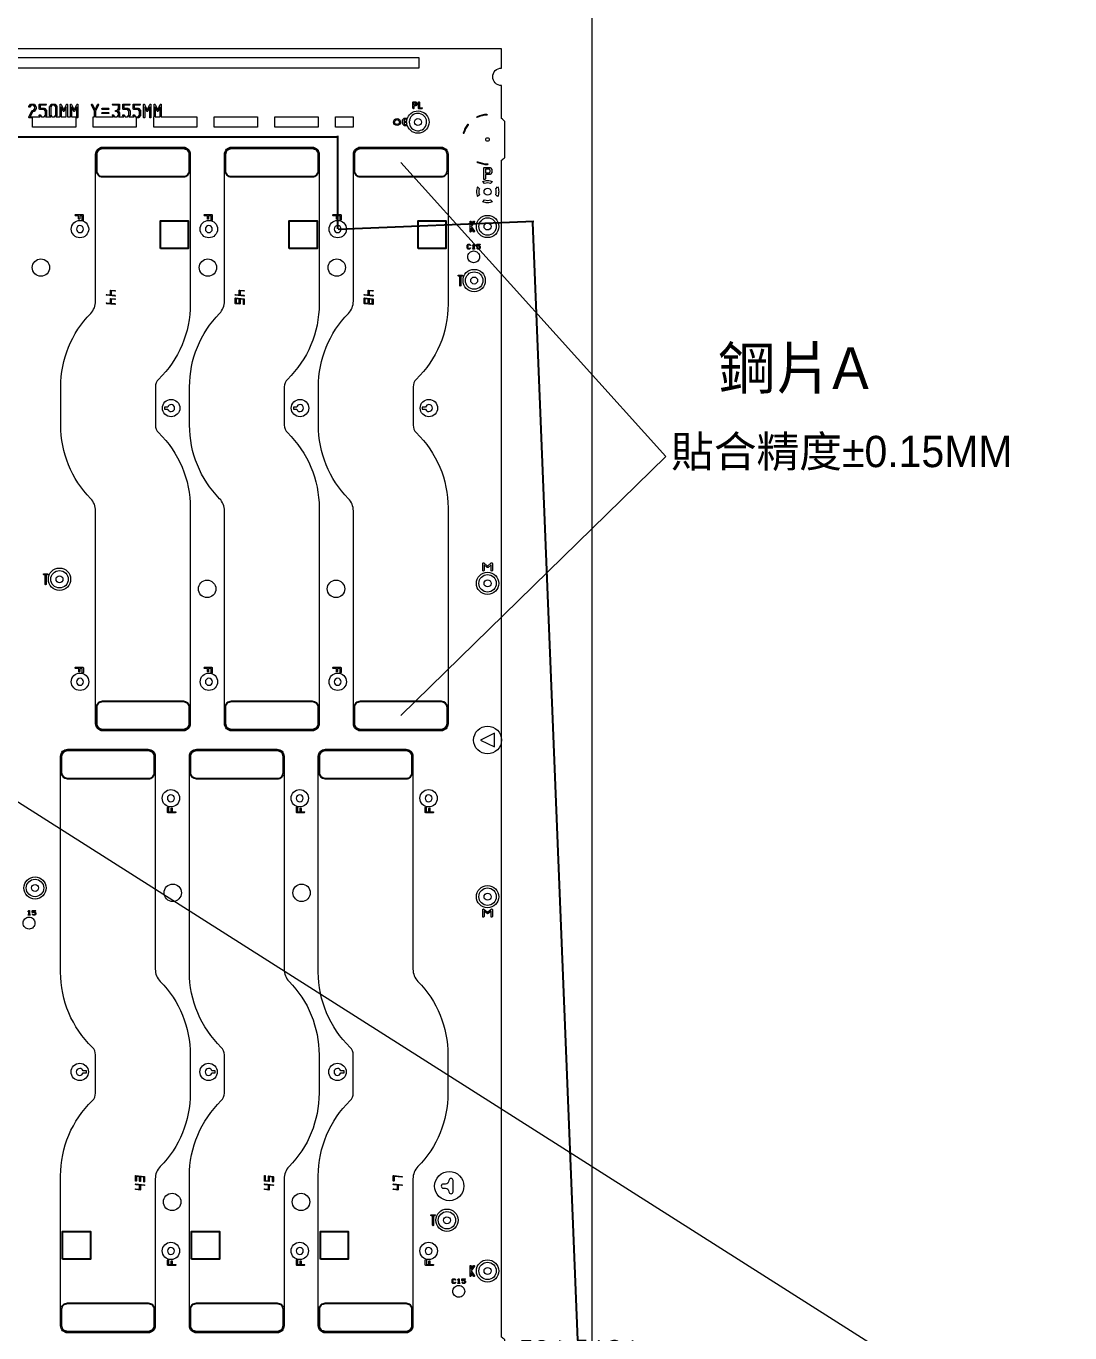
# Model space of a CAD drawing. Extents: x 2864 to 3941, y 2420 to 3182.
# Drawn here: x 3204.2 to 3354.1, y 2854.1 to 3041.8 of the extents above; entities that cross this region are included whole.
import ezdxf

# ---------------------------------------------------------------- set-up
doc = ezdxf.new("R2010")
doc.units = 0
doc.layers.get('0').update_dxf_attribs({"lineweight": 0})
doc.layers.get('Defpoints').update_dxf_attribs({"lineweight": 0})
for name, color, linetype in [('barcodea-t_layer0', 1, 'Continuous'), ('susa-t', 2, 'Continuous'), ('susa-t_layer1', 2, 'Continuous')]:
    doc.layers.add(name, color=color, linetype=linetype)
for name, color, linetype, lineweight in [('K', 1, 'Continuous', 0), ('備註', 1, 'Continuous', 0), ('尺寸線', 3, 'Continuous', 0)]:
    doc.layers.add(name, color=color, linetype=linetype, lineweight=lineweight)
doc.styles.get("Standard").update_dxf_attribs({"font": 'SIMPLEX.SHX', "height": 2.7})
doc.dimstyles.get("Standard").update_dxf_attribs({"dimtxt": 6, "dimasz": 0.18, "dimexe": 0.18, "dimexo": 0.0625, "dimgap": 0.09, "dimtad": 0, "dimtih": 1, "dimtoh": 1, "dimdec": 4, "dimzin": 0, "dimdsep": 46, "dimtxsty": 'Standard', "dimcen": 0.09, "dimadec": 0, "dimazin": 0, "dimtfac": 1, "dimtdec": 4, "dimtofl": 0, "dimtmove": 0, "dimatfit": 3, "dimfxl": 0, "dimtolj": 1, "dimtzin": 0, "dimarcsym": 0})

# ---------------------------------------------------------------- blocks, each defined once
blk = doc.blocks.new('*D21')
at = {"layer": 'Defpoints', "color": 0, "linetype": 'Continuous'}
for p in [(3248.92, 3025.86), (3028.9, 3012.66), (3248.92, 3012.66)]:
    blk.add_point(p, dxfattribs=at)
at = {"layer": '尺寸線', "color": 0, "linetype": 'Continuous', "lineweight": -2}
for p, q in [((3028.9, 3012.72), (3028.9, 3026.04)), ((3029.08, 3025.86), (3129.56, 3025.86)), ((3248.74, 3025.86), (3148.26, 3025.86)), ((3248.92, 3012.72), (3248.92, 3026.04))]:
    blk.add_line(p, q, dxfattribs=at)
at = {"layer": '尺寸線', "color": 0, "linetype": 'Continuous'}
for points in [[(3029.08, 3025.89), (3029.08, 3025.83), (3028.9, 3025.86)], [(3248.74, 3025.83), (3248.74, 3025.89), (3248.92, 3025.86)]]:
    blk.add_solid(points, dxfattribs=at)
at = {"layer": '尺寸線', "color": 0, "linetype": 'Continuous', "insert": (3138.91, 3025.86), "char_height": 2.7, "attachment_point": 5}
blk.add_mtext('\\A1;220.0200', dxfattribs=at)
blk = doc.blocks.new('*D22')
at = {"layer": 'Defpoints', "color": 0, "linetype": 'Continuous'}
for p in [(3248.92, 3012.66), (3289.96, 2689.54), (3261.99, 2688.41)]:
    blk.add_point(p, dxfattribs=at)
at = {"layer": '尺寸線', "color": 0, "linetype": 'Continuous', "lineweight": -2}
for p, q in [((3248.98, 3012.66), (3277.08, 3013.79)), ((3276.9, 3013.61), (3283.37, 2853.1)), ((3289.95, 2689.72), (3283.49, 2850.22)), ((3262.05, 2688.41), (3290.14, 2689.55))]:
    blk.add_line(p, q, dxfattribs=at)
at = {"layer": '尺寸線', "color": 0, "linetype": 'Continuous'}
for points in [[(3276.93, 3013.61), (3276.87, 3013.6), (3276.9, 3013.79)], [(3289.92, 2689.72), (3289.98, 2689.72), (3289.96, 2689.54)]]:
    blk.add_solid(points, dxfattribs=at)
at = {"layer": '尺寸線', "color": 0, "linetype": 'Continuous', "insert": (3283.43, 2851.66), "char_height": 2.7, "attachment_point": 5}
blk.add_mtext('\\A1;324.5104', dxfattribs=at)

msp = doc.modelspace()

# ---------------------------------------------------------------- linework, layer by layer
for p, q in [((3209.19637, 3030.21526), (3209.19637, 3028.78466)), ((3222.69637, 3030.21526), (3222.69637, 3028.78466)), ((3206.93766, 3028.78466), (3207.69514, 3028.78466)), ((3217.43765, 3028.78466), (3218.19514, 3028.78466)), ((3218.93766, 3028.78466), (3219.69514, 3028.78466)), ((3271.88394, 3017.33716), (3271.61735, 3017.60374)), ((3271.44397, 2940.28466), (3269.44397, 2939.28466)), ((3269.44397, 2939.28466), (3271.44397, 2938.28466)), ((3271.44397, 2938.28466), (3271.44397, 2940.28466))]:
    msp.add_line(p, q)
at = {"linetype": 'Continuous'}
for points in [[(3004.44397, 2630.33466, -1), (3004.44397, 2630.73466), (3005.44397, 2630.73466), (3005.44397, 2662.53466), (3005.44397, 2850.33466), (3004.44397, 2850.33466, -1), (3004.44397, 2850.73466), (3005.44397, 2850.73466), (3005.44397, 3038.53466), (3005.44397, 3070.33466), (3004.44397, 3070.33466, -1), (3004.44397, 3070.73466), (3005.44397, 3070.73466), (3005.44397, 3092.03466), (3018.44397, 3092.03466), (3272.44397, 3092.03466), (3285.44397, 3092.03466), (3285.44397, 3070.73466), (3286.44397, 3070.73466, -1), (3286.44397, 3070.33466), (3285.44397, 3070.33466), (3285.44397, 3038.53466)], [(3272.44397, 2667.78466), (3272.44397, 2699.54133, 0.044688), (3272.94397, 2699.94429), (3272.94397, 2705.12502, 0.044688), (3272.44397, 2705.52798), (3272.44397, 2761.78466), (3272.44397, 2847.54133, 0.044688), (3272.94397, 2847.94429), (3272.94397, 2853.12502, 0.044688), (3272.44397, 2853.52798), (3272.44397, 2939.28466), (3272.44397, 3022.54133, 0.044688), (3272.94397, 3022.94429), (3272.94397, 3028.12502, 0.044688), (3272.44397, 3028.52798), (3272.44397, 3033.28466, -0.414215), (3271.19397, 3034.53466, -0.414215), (3272.44397, 3035.78466), (3272.44397, 3038.53466), (3018.44397, 3038.53466)], [(3285.44397, 3038.53466), (3285.44397, 2850.73466), (3286.44397, 2850.73466, -1), (3286.44397, 2850.33466), (3285.44397, 2850.33466), (3285.44397, 2662.53466)], [(3204.55173, 3028.74434), (3204.99779, 3029.6617, -0.287753), (3205.0664, 3029.70474), (3205.25077, 3029.70474), (3205.43642, 3029.95927), (3205.43642, 3030.21549), (3205.25077, 3030.47002), (3204.88202, 3030.47002), (3204.68174, 3030.19542, -1), (3204.55861, 3030.28523), (3204.78172, 3030.59112, -0.240361), (3204.84349, 3030.62242), (3205.2893, 3030.62242, -0.240361), (3205.35108, 3030.59112), (3205.57419, 3030.28523, -0.159612), (3205.58882, 3030.24012), (3205.58882, 3029.93464, -0.159612), (3205.57419, 3029.88953), (3205.35108, 3029.58364, -0.240361), (3205.2893, 3029.55234), (3205.11407, 3029.55234), (3204.74195, 3028.78706)], [(3210.69637, 3030.21526), (3210.69637, 3028.78466), (3211.29397, 3028.78466), (3211.29397, 3027.28466), (3205.09397, 3027.28466), (3205.09397, 3028.63466), (3204.62017, 3028.63466, -0.554724), (3204.55173, 3028.74434)], [(3206.19514, 3028.78466), (3206.05861, 3028.97185, -1), (3206.18174, 3029.06165), (3206.38202, 3028.78706), (3206.75077, 3028.78706), (3206.93642, 3029.04159), (3206.93642, 3029.6037), (3206.75077, 3029.85823), (3206.12017, 3029.85823, -0.414239), (3206.04397, 3029.93443), (3206.04397, 3030.54622, -0.414239), (3206.12017, 3030.62242), (3207.01262, 3030.62242, -1), (3207.01262, 3030.47002), (3206.19637, 3030.47002), (3206.19637, 3030.01063), (3206.7893, 3030.01063, -0.240361), (3206.85108, 3029.97933), (3207.07419, 3029.67344, -0.159612), (3207.08882, 3029.62833), (3207.08882, 3029.01696, -0.159612), (3207.07419, 3028.97185), (3206.93766, 3028.78466)], [(3207.69514, 3028.78466), (3207.55861, 3028.97185, -0.159612), (3207.54397, 3029.01696), (3207.54397, 3030.24012, -0.159612), (3207.55861, 3030.28523), (3207.78172, 3030.59112, -0.240361), (3207.84349, 3030.62242), (3208.2893, 3030.62242, -0.240361), (3208.35107, 3030.59112), (3208.57419, 3030.28523, -0.159612), (3208.58882, 3030.24012), (3208.58882, 3029.01696, -0.159612), (3208.57419, 3028.97185), (3208.43766, 3028.78466)], [(3208.43766, 3028.78466), (3209.04397, 3028.78466), (3209.04397, 3030.54622, -0.796906), (3209.18878, 3030.57938), (3209.5664, 3029.80279)], [(3209.93642, 3030.21526), (3209.63492, 3029.59522, -0.625713), (3209.49787, 3029.59522), (3209.19637, 3030.21526)], [(3209.5664, 3029.80279), (3209.94401, 3030.57938, -0.796918), (3210.08882, 3030.54622), (3210.08882, 3028.78466), (3210.54397, 3028.78466), (3210.54397, 3030.54622, -0.796906), (3210.68878, 3030.57938), (3211.0664, 3029.80279)], [(3211.43642, 3030.21526), (3211.13492, 3029.59522, -0.625713), (3210.99787, 3029.59522), (3210.69637, 3030.21526)], [(3211.0664, 3029.80279), (3211.44402, 3030.57938, -0.796918), (3211.58882, 3030.54622), (3211.58882, 3028.71086, -1), (3211.43642, 3028.71086), (3211.43642, 3030.21526)], [(3213.55164, 3030.5129, -1), (3213.6887, 3030.57954), (3214.0664, 3029.80279)], [(3219.69514, 3028.78466), (3219.55861, 3028.97185, -1), (3219.68174, 3029.06165), (3219.88202, 3028.78706), (3220.25077, 3028.78706), (3220.43642, 3029.04159), (3220.43642, 3029.6037), (3220.25077, 3029.85823), (3219.62017, 3029.85823, -0.414239), (3219.54397, 3029.93443), (3219.54397, 3030.54622, -0.414239), (3219.62017, 3030.62242), (3220.51262, 3030.62242, -1), (3220.51262, 3030.47002), (3219.69637, 3030.47002), (3219.69637, 3030.01063), (3220.2893, 3030.01063, -0.240361), (3220.35107, 3029.97933), (3220.57419, 3029.67344, -0.159612), (3220.58882, 3029.62833), (3220.58882, 3029.01696, -0.159612), (3220.57419, 3028.97185), (3220.35107, 3028.66595, -0.240361), (3220.2893, 3028.63466), (3219.99397, 3028.63466), (3219.99397, 3027.28466), (3213.79397, 3027.28466), (3213.79397, 3028.78466), (3213.9902, 3028.78466), (3213.9902, 3029.611), (3213.55164, 3030.5129)], [(3214.0664, 3029.80279), (3214.4441, 3030.57954, -1), (3214.58115, 3030.5129), (3214.1426, 3029.611), (3214.1426, 3028.78466), (3216.69514, 3028.78466)], [(3216.69514, 3028.78466), (3216.55861, 3028.97185, -1), (3216.68174, 3029.06165), (3216.88202, 3028.78706), (3217.25077, 3028.78706), (3217.43642, 3029.04159), (3217.43642, 3029.29781), (3217.25077, 3029.55234), (3217.0664, 3029.55234, -1), (3217.0664, 3029.70474), (3217.25077, 3029.70474), (3217.43642, 3029.95927), (3217.43642, 3030.47002), (3216.62017, 3030.47002, -1), (3216.62017, 3030.62242), (3217.51262, 3030.62242, -0.414239), (3217.58882, 3030.54622), (3217.58882, 3029.93464, -0.159612), (3217.57419, 3029.88953), (3217.38383, 3029.62854), (3217.57419, 3029.36755, -0.159612), (3217.58882, 3029.32244), (3217.58882, 3029.01696, -0.159612), (3217.57419, 3028.97185), (3217.43765, 3028.78466)], [(3218.19514, 3028.78466), (3218.05861, 3028.97185, -1), (3218.18174, 3029.06165), (3218.38202, 3028.78706), (3218.75077, 3028.78706), (3218.93642, 3029.04159), (3218.93642, 3029.6037), (3218.75077, 3029.85823), (3218.12017, 3029.85823, -0.414239), (3218.04397, 3029.93443), (3218.04397, 3030.54622, -0.414239), (3218.12017, 3030.62242), (3219.01262, 3030.62242, -1), (3219.01262, 3030.47002), (3218.19637, 3030.47002), (3218.19637, 3030.01063), (3218.7893, 3030.01063, -0.240361), (3218.85108, 3029.97933), (3219.07419, 3029.67344, -0.159612), (3219.08882, 3029.62833), (3219.08882, 3029.01696, -0.159612), (3219.07419, 3028.97185), (3218.93766, 3028.78466)], [(3221.04397, 3028.71086), (3221.04397, 3030.54622, -0.796906), (3221.18878, 3030.57938), (3221.5664, 3029.80279)], [(3221.19637, 3030.21526), (3221.19637, 3028.71086, -1), (3221.04397, 3028.71086)], [(3221.93642, 3030.21526), (3221.63492, 3029.59522, -0.625713), (3221.49787, 3029.59522), (3221.19637, 3030.21526)], [(3221.5664, 3029.80279), (3221.94401, 3030.57938, -0.796918), (3222.08882, 3030.54622), (3222.08882, 3028.71086, -1), (3221.93642, 3028.71086), (3221.93642, 3030.21526)], [(3222.49397, 3027.28466), (3222.49397, 3028.78466), (3222.54397, 3028.78466), (3222.54397, 3030.54622, -0.796906), (3222.68878, 3030.57938), (3223.0664, 3029.80279)], [(3223.0664, 3029.80279), (3223.44401, 3030.57938, -0.796918), (3223.58882, 3030.54622), (3223.58882, 3028.78466), (3228.69397, 3028.78466), (3228.69397, 3027.28466), (3222.49397, 3027.28466)], [(3223.43642, 3030.21526), (3223.13492, 3029.59522, -0.625713), (3222.99787, 3029.59522), (3222.69637, 3030.21526)], [(3270.35697, 3029.1336, -1), (3270.35938, 3029.03363, 0.102495), (3268.97628, 3028.71205, -1), (3268.93435, 3028.80284)], [(3204.74195, 3028.78706), (3205.51262, 3028.78706, -0.063141), (3205.5316, 3028.78466), (3206.19514, 3028.78466)], [(3259.23766, 3028.36224), (3259.24848, 3028.3506, -0.394811), (3259.2481, 3028.22765), (3259.20226, 3028.17833, 0.028825), (3259.19397, 3028.03466)], [(3267.56904, 3027.70139, -1), (3267.6489, 3027.64121, 0.097325), (3267.05961, 3026.4269, -1), (3266.96292, 3026.45239)], [(3268.98775, 3022.24233, -1), (3269.0282, 3022.33378, 0.105049), (3270.45173, 3022.03466, -1), (3270.45196, 3021.93466)], [(3269.00401, 3018.73216), (3269.2706, 3018.46557, 0.088223), (3269.19397, 3018.03466, 0.088221), (3269.2706, 3017.60374), (3269.00401, 3017.33716)], [(3269.74647, 3019.47462, -0.113254), (3270.44397, 3019.63466, -0.113254), (3271.14147, 3019.47462)], [(3271.14147, 3019.47462), (3270.87489, 3019.20803, 0.088223), (3270.44397, 3019.28466, 0.088221), (3270.01306, 3019.20803), (3269.74647, 3019.47462)], [(3271.61735, 3017.60374, 0.088223), (3271.69397, 3018.03466, 0.088221), (3271.61735, 3018.46557), (3271.88394, 3018.73216)], [(3271.88394, 3018.73216, -0.113254), (3272.04397, 3018.03466, -0.113254), (3271.88394, 3017.33716)], [(3269.74647, 3016.5947), (3270.01306, 3016.86128, 0.088223), (3270.44397, 3016.78466, 0.088221), (3270.87489, 3016.86128), (3271.14147, 3016.5947)], [(3271.14147, 3016.5947, -0.113255), (3270.44397, 3016.43466, -0.113253), (3269.74647, 3016.5947)], [(3267.92995, 3012.30918), (3267.92995, 3013.74957, -1), (3268.07995, 3013.74957), (3268.07995, 3013.27023)], [(3268.07995, 3012.78852), (3268.07995, 3012.30918, -1), (3267.92995, 3012.30918)], [(3268.07995, 3013.27023), (3268.4399, 3013.79216, -1), (3268.56338, 3013.707), (3268.09605, 3013.02937), (3268.56338, 3012.35176, -1), (3268.4399, 3012.2666), (3268.07995, 3012.78852)], [(3268.40087, 3010.31659), (3268.38689, 3010.30261, -1), (3268.31618, 3010.37332)], [(3268.45087, 3009.79128), (3268.35154, 3009.79128, -1), (3268.35154, 3009.89128), (3268.40087, 3009.89128), (3268.40087, 3010.31659)], [(3268.31618, 3010.37332), (3268.41536, 3010.4725, -0.669786), (3268.50088, 3010.4373), (3268.50088, 3009.89128), (3268.55021, 3009.89128, -1), (3268.55021, 3009.79128), (3268.45087, 3009.79128)], [(3269.75034, 2963.64728), (3269.75034, 2964.64066, -0.63678), (3269.91455, 2964.71732), (3270.44637, 2964.27414), (3270.97819, 2964.71732, -0.63678), (3271.1424, 2964.64066), (3271.1424, 2963.64728, -1), (3270.9424, 2963.64728), (3270.9424, 2964.42715)], [(3269.95034, 2964.42715), (3269.95034, 2963.64728, -1), (3269.75034, 2963.64728)], [(3270.9424, 2964.42715), (3270.51039, 2964.06715, -0.362064), (3270.38235, 2964.06715), (3269.95034, 2964.42715)], [(3224.481, 2928.91738), (3224.481, 2929.61275, -1), (3224.63099, 2929.61275), (3224.63099, 2928.99238), (3225.00252, 2928.99238), (3225.00252, 2929.43891, -1), (3225.15252, 2929.43891), (3225.15252, 2928.99238), (3225.59904, 2928.99238, -1), (3225.59904, 2928.84238), (3225.07752, 2928.84238)], [(3242.991, 2928.91738), (3242.991, 2929.61275, -1), (3243.14099, 2929.61275), (3243.14099, 2928.99238), (3243.51252, 2928.99238), (3243.51252, 2929.43891, -1), (3243.66252, 2929.43891), (3243.66252, 2928.99238), (3244.10904, 2928.99238, -1), (3244.10904, 2928.84238), (3243.58752, 2928.84238)], [(3261.50099, 2928.91738), (3261.50099, 2929.61275, -1), (3261.65099, 2929.61275), (3261.65099, 2928.99238), (3262.02252, 2928.99238), (3262.02252, 2929.43891, -1), (3262.17252, 2929.43891), (3262.17252, 2928.99238), (3262.61904, 2928.99238, -1), (3262.61904, 2928.84238), (3262.09752, 2928.84238)], [(3225.07752, 2928.84238), (3224.55599, 2928.84238, -0.414241), (3224.481, 2928.91738)], [(3243.58752, 2928.84238), (3243.06599, 2928.84238, -0.414241), (3242.991, 2928.91738)], [(3262.09752, 2928.84238), (3261.576, 2928.84238, -0.414241), (3261.50099, 2928.91738)], [(3204.54677, 2914.63244), (3204.53279, 2914.61846, -1), (3204.46208, 2914.68917)], [(3204.59677, 2914.10713), (3204.49743, 2914.10713, -1), (3204.49743, 2914.20713), (3204.54677, 2914.20713), (3204.54677, 2914.63244)], [(3204.46208, 2914.68917), (3204.56126, 2914.78835, -0.669786), (3204.64677, 2914.75315), (3204.64677, 2914.20713), (3204.69611, 2914.20713, -1), (3204.69611, 2914.10713), (3204.59677, 2914.10713)], [(3269.75034, 2913.92865), (3269.75034, 2914.92203, -0.63678), (3269.91455, 2914.99869), (3270.44637, 2914.55551), (3270.97819, 2914.99869, -0.63678), (3271.1424, 2914.92203), (3271.1424, 2913.92865, -1), (3270.9424, 2913.92865), (3270.9424, 2914.70853)], [(3269.95034, 2914.70853), (3269.95034, 2913.92865, -1), (3269.75034, 2913.92865)], [(3270.9424, 2914.70853), (3270.51039, 2914.34852, -0.362064), (3270.38235, 2914.34852), (3269.95034, 2914.70853)], [(3224.48643, 2863.90394), (3224.48643, 2864.5993, -1), (3224.63643, 2864.5993), (3224.63643, 2863.97894), (3225.00796, 2863.97894), (3225.00796, 2864.42546, -1), (3225.15796, 2864.42546), (3225.15796, 2863.97894), (3225.60448, 2863.97894, -1), (3225.60448, 2863.82894), (3225.08296, 2863.82894)], [(3225.08296, 2863.82894), (3224.56144, 2863.82894, -0.414241), (3224.48643, 2863.90394)], [(3242.99643, 2863.90394), (3242.99643, 2864.5993, -1), (3243.14644, 2864.5993), (3243.14644, 2863.97894), (3243.51796, 2863.97894), (3243.51796, 2864.42546, -1), (3243.66796, 2864.42546), (3243.66796, 2863.97894), (3244.11448, 2863.97894, -1), (3244.11448, 2863.82894), (3243.59296, 2863.82894)], [(3243.59296, 2863.82894), (3243.07144, 2863.82894, -0.414241), (3242.99643, 2863.90394)], [(3261.50643, 2863.90394), (3261.50643, 2864.5993, -1), (3261.65643, 2864.5993), (3261.65643, 2863.97894), (3262.02796, 2863.97894), (3262.02796, 2864.42546, -1), (3262.17796, 2864.42546), (3262.17796, 2863.97894), (3262.62448, 2863.97894, -1), (3262.62448, 2863.82894), (3262.10296, 2863.82894)], [(3262.10296, 2863.82894), (3261.58144, 2863.82894, -0.414241), (3261.50643, 2863.90394)], [(3267.92995, 2862.30918), (3267.92995, 2863.74957, -1), (3268.07995, 2863.74957), (3268.07995, 2863.27023)], [(3268.07995, 2862.78852), (3268.07995, 2862.30918, -1), (3267.92995, 2862.30918)], [(3268.07995, 2863.27023), (3268.4399, 2863.79216, -1), (3268.56338, 2863.707), (3268.09605, 2863.02937), (3268.56338, 2862.35176, -1), (3268.4399, 2862.2666), (3268.07995, 2862.78852)], [(3266.31592, 2861.21884), (3266.21658, 2861.21884, -1), (3266.21658, 2861.31884), (3266.26592, 2861.31884), (3266.26592, 2861.74415)], [(3266.26592, 2861.74415), (3266.25194, 2861.73017, -1), (3266.18123, 2861.80088)], [(3266.18123, 2861.80088), (3266.28041, 2861.90006, -0.669786), (3266.36592, 2861.86486), (3266.36592, 2861.31884), (3266.41526, 2861.31884, -1), (3266.41526, 2861.21884), (3266.31592, 2861.21884)]]:
    msp.add_lwpolyline(points, format="xyb", dxfattribs=at)
for points in [[(3153.04848, 3035.78466), (3153.04848, 3037.28466), (3260.57149, 3037.28466), (3260.57149, 3035.78466)], [(3207.69637, 3029.04159), (3207.88202, 3028.78706), (3208.25077, 3028.78706), (3208.43642, 3029.04159), (3208.43642, 3030.21549), (3208.25077, 3030.47002), (3207.88202, 3030.47002), (3207.69637, 3030.21549)], [(3259.85704, 3030.51539), (3260.08034, 3030.51539), (3260.15413, 3030.61153), (3260.15413, 3030.70639), (3260.08034, 3030.80254), (3259.85704, 3030.80254)], [(3231.19397, 3027.28466), (3231.19397, 3028.78466), (3237.39397, 3028.78466), (3237.39397, 3027.28466)], [(3239.89397, 3027.28466), (3239.89397, 3028.78466), (3246.09397, 3028.78466), (3246.09397, 3027.28466)], [(3248.59397, 3027.28466), (3248.59397, 3028.78466), (3251.14978, 3028.78466), (3251.14978, 3027.28466)], [(3270.13823, 3020.76215), (3270.70282, 3020.76215), (3270.82803, 3020.92796), (3270.82803, 3021.09564), (3270.70282, 3021.26145), (3270.13823, 3021.26145)], [(3234.31783, 3002.06404), (3234.78705, 3002.01848), (3234.78705, 3002.59884), (3234.31783, 3002.6444)], [(3252.82783, 3002.06404), (3253.29705, 3002.01848), (3253.29705, 3002.59884), (3252.82783, 3002.6444)], [(3253.41705, 3002.00683), (3253.88627, 3001.96126), (3253.88627, 3002.54162), (3253.41705, 3002.58719)]]:
    msp.add_lwpolyline(points, close=True, dxfattribs=at)
for points in [[(3259.71704, 3030.01824), (3259.71704, 3030.44539), (3259.71704, 3030.87254, -0.414239), (3259.78704, 3030.94254), (3260.11452, 3030.94254, -0.234442), (3260.17039, 3030.91516), (3260.27966, 3030.77277, -0.166397), (3260.29413, 3030.72982), (3260.29413, 3030.5881, -0.166398), (3260.27966, 3030.54515), (3260.17039, 3030.40277, -0.234442), (3260.11452, 3030.37539), (3259.85704, 3030.37539), (3259.85704, 3030.01824, -1)], [(3260.51704, 3030.01824), (3260.51704, 3030.87254, -1), (3260.65704, 3030.87254), (3260.65704, 3030.08823), (3261.02413, 3030.08823, -1), (3261.02413, 3029.94823), (3260.58704, 3029.94823, -0.414239)], [(3215.12017, 3029.85823, -1), (3215.12017, 3030.01063), (3216.01262, 3030.01063, -1), (3216.01262, 3029.85823)], [(3215.12017, 3029.24644, -1), (3215.12017, 3029.39884), (3216.01262, 3029.39884, -1), (3216.01262, 3029.24644)], [(3258.21839, 3027.81935), (3258.21839, 3028.05423), (3258.21839, 3028.28911, -0.190123), (3258.24247, 3028.3506), (3258.46101, 3028.5857, -0.209079), (3258.52715, 3028.61442), (3258.95271, 3028.61442, -5.530988), (3258.93808, 3027.49403), (3258.52715, 3027.49403, -0.209079), (3258.46101, 3027.52275), (3258.24247, 3027.75785, -0.190123)], [(3258.39839, 3028.14423), (3258.84773, 3028.14423, -0.04604), (3258.89472, 3028.43443), (3258.56615, 3028.43443), (3258.39839, 3028.25396)], [(3258.39839, 3027.8545), (3258.56615, 3027.67403), (3258.88514, 3027.67403, -0.045869), (3258.84552, 3027.96423), (3258.39839, 3027.96423)], [(3259.94397, 3028.03466, -0.414217), (3260.44397, 3028.53466, -0.414217), (3260.94397, 3028.03466, -0.414217), (3260.44397, 3027.53466, -0.414217)], [(3270.19397, 3025.53466, -0.414222), (3270.44397, 3025.78466, -0.414222), (3270.69397, 3025.53466, -0.414222), (3270.44397, 3025.28466, -0.414222)], [(3209.1358, 2984.50314), (3209.1358, 2990.003, -0.196007), (3213.43961, 3000.56029, 0.196009), (3214.1523, 3002.30803), (3214.1523, 3023.42457, -0.414215), (3215.1523, 3024.42457), (3226.75223, 3024.42457, -0.414215), (3227.75222, 3023.42457), (3227.75222, 3001.8935, -0.202321), (3223.18872, 2991.07704, 0.202214), (3222.73572, 2990.003), (3222.73572, 2984.50314, 0.202309), (3223.18911, 2983.42872, -0.202312), (3227.75222, 2972.61263), (3227.75222, 2941.60457, -0.414215), (3226.75223, 2940.60457), (3215.1523, 2940.60457, -0.414215), (3214.1523, 2941.60457), (3214.1523, 2972.19811, 0.196013), (3213.43958, 2973.94588, -0.196007)], [(3227.6458, 2984.50314), (3227.6458, 2990.003, -0.196007), (3231.94961, 3000.56029, 0.196009), (3232.6623, 3002.30803), (3232.6623, 3023.42457, -0.414215), (3233.6623, 3024.42457), (3245.26222, 3024.42457, -0.414215), (3246.26222, 3023.42457), (3246.26222, 3001.8935, -0.202321), (3241.69873, 2991.07704, 0.202214), (3241.24572, 2990.003), (3241.24572, 2984.50314, 0.202309), (3241.69911, 2983.42872, -0.202312), (3246.26222, 2972.61263), (3246.26222, 2941.60457, -0.414215), (3245.26222, 2940.60457), (3233.6623, 2940.60457, -0.414215), (3232.6623, 2941.60457), (3232.6623, 2972.19811, 0.196013), (3231.94958, 2973.94588, -0.196007)], [(3246.1558, 2984.50314), (3246.1558, 2990.003, -0.196007), (3250.45961, 3000.56029, 0.196009), (3251.1723, 3002.30803), (3251.1723, 3023.42457, -0.414215), (3252.1723, 3024.42457), (3263.77222, 3024.42457, -0.414215), (3264.77222, 3023.42457), (3264.77222, 3001.8935, -0.202321), (3260.20872, 2991.07704, 0.202214), (3259.75572, 2990.003), (3259.75572, 2984.50314, 0.202309), (3260.20911, 2983.42872, -0.202312), (3264.77222, 2972.61263), (3264.77222, 2941.60457, -0.414215), (3263.77222, 2940.60457), (3252.1723, 2940.60457, -0.414215), (3251.1723, 2941.60457), (3251.1723, 2972.19811, 0.196013), (3250.45958, 2973.94588, -0.196007)], [(3269.88823, 3019.88785), (3269.88823, 3020.63715), (3269.88823, 3021.38645, -0.414226), (3270.01323, 3021.51145), (3270.76507, 3021.51145, -0.235848), (3270.865, 3021.46154), (3271.05261, 3021.21309, -0.163746), (3271.07803, 3021.13753), (3271.07803, 3020.88607, -0.163734), (3271.05261, 3020.81051), (3270.865, 3020.56206, -0.23584), (3270.76507, 3020.51215), (3270.13823, 3020.51215), (3270.13823, 3019.88785, -1)], [(3269.94397, 3018.03466, -0.414217), (3270.44397, 3018.53466, -0.414217), (3270.94397, 3018.03466, -0.414217), (3270.44397, 3017.53466, -0.414217)], [(3211.26346, 3014.59038, -1), (3211.26346, 3014.74038), (3211.78498, 3014.74038), (3212.30651, 3014.74038, -0.414241), (3212.38151, 3014.66538), (3212.38151, 3013.97001, -1), (3212.23151, 3013.97001), (3212.23151, 3014.59038), (3211.85998, 3014.59038), (3211.85998, 3014.14386, -1), (3211.70998, 3014.14386), (3211.70998, 3014.59038)], [(3229.77346, 3014.59038, -1), (3229.77346, 3014.74038), (3230.29498, 3014.74038), (3230.81651, 3014.74038, -0.414241), (3230.89151, 3014.66538), (3230.89151, 3013.97001, -1), (3230.74151, 3013.97001), (3230.74151, 3014.59038), (3230.36998, 3014.59038), (3230.36998, 3014.14386, -1), (3230.21998, 3014.14386), (3230.21998, 3014.59038)], [(3248.28346, 3014.59038, -1), (3248.28346, 3014.74038), (3248.80498, 3014.74038), (3249.32651, 3014.74038, -0.414241), (3249.40151, 3014.66538), (3249.40151, 3013.97001, -1), (3249.25151, 3013.97001), (3249.25151, 3014.59038), (3248.87999, 3014.59038), (3248.87999, 3014.14386, -1), (3248.72999, 3014.14386), (3248.72999, 3014.59038)], [(3211.40203, 3012.65833, 0.414217), (3211.90203, 3012.15833, 0.414217), (3212.40203, 3012.65833, 0.414217), (3211.90203, 3013.15833, 0.414217)], [(3229.91203, 3012.65833, 0.414217), (3230.41203, 3012.15833, 0.414217), (3230.91203, 3012.65833, 0.414217), (3230.41203, 3013.15833, 0.414217)], [(3248.42203, 3012.65833, 0.414217), (3248.92203, 3012.15833, 0.414217), (3249.42203, 3012.65833, 0.414217), (3248.92203, 3013.15833, 0.414217)], [(3269.94397, 3013.03466, -0.414217), (3270.44397, 3013.53466, -0.414217), (3270.94397, 3013.03466, -0.414217), (3270.44397, 3012.53466, -0.414217)], [(3267.5022, 3009.94062), (3267.5022, 3010.33797, -0.200121), (3267.517, 3010.37348), (3267.61603, 3010.4725, -0.200121), (3267.65154, 3010.4873), (3267.85021, 3010.4873, -0.200121), (3267.88572, 3010.4725), (3267.9849, 3010.37332, -1), (3267.9142, 3010.30261), (3267.8295, 3010.3873), (3267.67225, 3010.3873), (3267.6022, 3010.31725), (3267.6022, 3009.96132), (3267.67225, 3009.89128), (3267.8295, 3009.89128), (3267.9142, 3009.97597, -1), (3267.9849, 3009.90526), (3267.88572, 3009.80608, -0.200121), (3267.85021, 3009.79128), (3267.65154, 3009.79128, -0.200121), (3267.61603, 3009.80608), (3267.517, 3009.90511, -0.200121)], [(3268.9022, 3010.23863), (3268.9022, 3010.4373, -0.414253), (3268.9522, 3010.4873), (3269.34955, 3010.4873, -1), (3269.34955, 3010.3873), (3269.0022, 3010.3873), (3269.0022, 3010.28863), (3269.25021, 3010.28863, -0.200121), (3269.28572, 3010.27383), (3269.38475, 3010.1748, -0.200121), (3269.39955, 3010.13929), (3269.39955, 3009.94062, -0.200121), (3269.38475, 3009.90511), (3269.28572, 3009.80608, -0.200121), (3269.25021, 3009.79128), (3269.05154, 3009.79128, -0.200121), (3269.01603, 3009.80608), (3268.91684, 3009.90526, -1), (3268.98756, 3009.97597), (3269.07225, 3009.89128), (3269.2295, 3009.89128), (3269.29955, 3009.96132), (3269.29955, 3010.11858), (3269.2295, 3010.18863), (3268.9522, 3010.18863, -0.414253)], [(3267.59563, 3008.67463, -0.414215), (3268.44563, 3009.52463, -0.414215), (3269.29563, 3008.67463, -0.414215), (3268.44563, 3007.82463, -0.414215)], [(3205.04894, 3007.12883, -0.414215), (3206.29894, 3008.37883, -0.414215), (3207.54894, 3007.12883, -0.414215), (3206.29894, 3005.87883, -0.414215)], [(3229.02894, 3007.12883, -0.414215), (3230.27894, 3008.37883, -0.414215), (3231.52894, 3007.12883, -0.414215), (3230.27894, 3005.87883, -0.414215)], [(3247.53894, 3007.12883, -0.414215), (3248.78894, 3008.37883, -0.414215), (3250.03894, 3007.12883, -0.414215), (3248.78894, 3005.87883, -0.414215)], [(3266.28524, 3005.91421, -1), (3266.28524, 3006.06421), (3266.53358, 3006.06421), (3266.78193, 3006.06421, -1), (3266.78193, 3005.91421), (3266.60859, 3005.91421), (3266.60859, 3004.54882, -1), (3266.45859, 3004.54882), (3266.45859, 3005.91421)], [(3268.02426, 3005.2743, -0.414217), (3268.52426, 3005.7743, -0.414217), (3269.02426, 3005.2743, -0.414217), (3268.52426, 3004.7743, -0.414217)], [(3215.74203, 3003.14987, -1), (3215.75363, 3003.26931), (3216.27705, 3003.21848), (3216.27705, 3003.85295, -0.444611), (3216.34285, 3003.91301), (3216.93207, 3003.8558, -1), (3216.92047, 3003.73636), (3216.39705, 3003.78718), (3216.39705, 3003.20683), (3216.93207, 3003.15487, -1), (3216.92047, 3003.03543)], [(3234.25203, 3003.14987, -1), (3234.26363, 3003.26931), (3234.78705, 3003.21848), (3234.78705, 3003.85295, -0.444611), (3234.85285, 3003.91301), (3235.44207, 3003.8558, -1), (3235.43047, 3003.73636), (3234.90705, 3003.78718), (3234.90705, 3003.20683), (3235.44207, 3003.15487, -1), (3235.43047, 3003.03543)], [(3234.19783, 3002.00993), (3234.19783, 3002.71017, -0.444611), (3234.26363, 3002.77023), (3235.44207, 3002.6558, -0.387811), (3235.49627, 3002.59573), (3235.49627, 3001.89515, -1), (3235.37627, 3001.89515), (3235.37627, 3002.54162), (3234.90705, 3002.58719), (3234.90705, 3001.95271, -0.444611), (3234.84125, 3001.89265), (3234.25203, 3001.94987, -0.387811)], [(3252.76203, 3003.14987, -1), (3252.77363, 3003.26931), (3253.29705, 3003.21848), (3253.29705, 3003.85295, -0.444611), (3253.36285, 3003.91301), (3253.95207, 3003.8558, -1), (3253.94047, 3003.73636), (3253.41705, 3003.78718), (3253.41705, 3003.20683), (3253.95207, 3003.15487, -1), (3253.94047, 3003.03543)], [(3252.70783, 3002.00993), (3252.70783, 3002.71017, -0.444611), (3252.77363, 3002.77023), (3253.95207, 3002.6558, -0.387811), (3254.00627, 3002.59573), (3254.00627, 3001.8955, -0.444611), (3253.94047, 3001.83543), (3252.76203, 3001.94987, -0.387811)], [(3215.74203, 3001.94987, -1), (3215.75363, 3002.06931), (3216.27705, 3002.01848), (3216.27705, 3002.65295, -0.444611), (3216.34285, 3002.71302), (3216.93207, 3002.6558, -1), (3216.92047, 3002.53636), (3216.39705, 3002.58719), (3216.39705, 3002.00683), (3216.93207, 3001.95487, -1), (3216.92047, 3001.83543)], [(3223.74776, 2986.95611, -0.414215), (3224.99776, 2988.2061, -0.414215), (3226.24776, 2986.95611, -0.414215), (3224.99776, 2985.70611, -0.414215)], [(3242.25776, 2986.95611, -0.414215), (3243.50776, 2988.2061, -0.414215), (3244.75776, 2986.95611, -0.414215), (3243.50776, 2985.70611, -0.414215)], [(3260.76776, 2986.95611, -0.414215), (3262.01776, 2988.2061, -0.414215), (3263.26776, 2986.95611, -0.414215), (3262.01776, 2985.70611, -0.414215)], [(3224.04661, 2986.8061), (3224.52079, 2986.8061, 0.327544), (3224.99776, 2986.45611, 0.414217), (3225.49776, 2986.95611, 0.414217), (3224.99776, 2987.45611, 0.327542), (3224.52079, 2987.1061), (3224.04661, 2987.1061)], [(3242.55661, 2986.8061), (3243.03079, 2986.8061, 0.327544), (3243.50776, 2986.45611, 0.414217), (3244.00776, 2986.95611, 0.414217), (3243.50776, 2987.45611, 0.327542), (3243.03079, 2987.1061), (3242.55661, 2987.1061)], [(3261.06661, 2986.8061), (3261.54079, 2986.8061, 0.327544), (3262.01776, 2986.45611, 0.414217), (3262.51776, 2986.95611, 0.414217), (3262.01776, 2987.45611, 0.327542), (3261.54079, 2987.1061), (3261.06661, 2987.1061)], [(3206.72582, 2963.01586, -1), (3206.72582, 2963.16586), (3206.97416, 2963.16586), (3207.22251, 2963.16586, -1), (3207.22251, 2963.01586), (3207.04916, 2963.01586), (3207.04916, 2961.65046, -1), (3206.89916, 2961.65046), (3206.89916, 2963.01586)], [(3208.46484, 2962.37594, -0.414217), (3208.96484, 2962.87594, -0.414217), (3209.46484, 2962.37594, -0.414217), (3208.96484, 2961.87594, -0.414217)], [(3228.91973, 2960.99173, -0.414215), (3230.16973, 2962.24174, -0.414215), (3231.41973, 2960.99173, -0.414215), (3230.16973, 2959.74173, -0.414215)], [(3247.42973, 2960.99173, -0.414215), (3248.67973, 2962.24174, -0.414215), (3249.92973, 2960.99173, -0.414215), (3248.67973, 2959.74173, -0.414215)], [(3269.94397, 2961.78466, -0.414217), (3270.44397, 2962.28466, -0.414217), (3270.94397, 2961.78466, -0.414217), (3270.44397, 2961.28466, -0.414217)], [(3211.2689, 2949.57694, -1), (3211.2689, 2949.72693), (3211.79043, 2949.72693), (3212.31195, 2949.72693, -0.414241), (3212.38695, 2949.65193), (3212.38695, 2948.95657, -1), (3212.23695, 2948.95657), (3212.23695, 2949.57694), (3211.86542, 2949.57694), (3211.86542, 2949.13041, -1), (3211.71543, 2949.13041), (3211.71543, 2949.57694)], [(3229.7789, 2949.57694, -1), (3229.7789, 2949.72693), (3230.30042, 2949.72693), (3230.82195, 2949.72693, -0.414241), (3230.89695, 2949.65193), (3230.89695, 2948.95657, -1), (3230.74695, 2948.95657), (3230.74695, 2949.57694), (3230.37543, 2949.57694), (3230.37543, 2949.13041, -1), (3230.22543, 2949.13041), (3230.22543, 2949.57694)], [(3248.2889, 2949.57694, -1), (3248.2889, 2949.72693), (3248.81042, 2949.72693), (3249.33195, 2949.72693, -0.414241), (3249.40695, 2949.65193), (3249.40695, 2948.95657, -1), (3249.25695, 2948.95657), (3249.25695, 2949.57694), (3248.88542, 2949.57694), (3248.88542, 2949.13041, -1), (3248.73542, 2949.13041), (3248.73542, 2949.57694)], [(3211.40747, 2947.64489, 0.414217), (3211.90747, 2947.14489, 0.414217), (3212.40747, 2947.64489, 0.414217), (3211.90747, 2948.14489, 0.414217)], [(3229.91747, 2947.64489, 0.414217), (3230.41747, 2947.14489, 0.414217), (3230.91747, 2947.64489, 0.414217), (3230.41747, 2948.14489, 0.414217)], [(3248.42747, 2947.64489, 0.414217), (3248.92747, 2947.14489, 0.414217), (3249.42747, 2947.64489, 0.414217), (3248.92747, 2948.14489, 0.414217)], [(3268.44397, 2939.28466, -0.414214), (3270.44397, 2941.28466, -0.414214), (3272.44397, 2939.28466, -0.414214), (3270.44397, 2937.28466, -0.414214)], [(3209.11572, 2855.14474), (3209.11572, 2876.67582, -0.202321), (3213.67922, 2887.49228, 0.202214), (3214.13222, 2888.56632), (3214.13222, 2894.06618, 0.202309), (3213.67883, 2895.1406, -0.202312), (3209.11572, 2905.95668), (3209.11572, 2936.96475, -0.414215), (3210.11572, 2937.96475), (3221.71565, 2937.96475, -0.414215), (3222.71564, 2936.96475), (3222.71564, 2906.37121, 0.196013), (3223.42837, 2904.62344, -0.196007), (3227.73215, 2894.06618), (3227.73215, 2888.56632, -0.196007), (3223.42834, 2878.00903, 0.196009), (3222.71564, 2876.26129), (3222.71564, 2855.14474, -0.414215), (3221.71565, 2854.14475), (3210.11572, 2854.14475, -0.414215)], [(3227.62572, 2855.14474), (3227.62572, 2876.67582, -0.202321), (3232.18922, 2887.49228, 0.202214), (3232.64222, 2888.56632), (3232.64222, 2894.06618, 0.202309), (3232.18883, 2895.1406, -0.202312), (3227.62572, 2905.95668), (3227.62572, 2936.96475, -0.414215), (3228.62572, 2937.96475), (3240.22565, 2937.96475, -0.414215), (3241.22565, 2936.96475), (3241.22565, 2906.37121, 0.196013), (3241.93837, 2904.62344, -0.196007), (3246.24214, 2894.06618), (3246.24214, 2888.56632, -0.196007), (3241.93834, 2878.00903, 0.196009), (3241.22565, 2876.26129), (3241.22565, 2855.14474, -0.414215), (3240.22565, 2854.14475), (3228.62572, 2854.14475, -0.414215)], [(3246.13572, 2855.14474), (3246.13572, 2876.67582, -0.202321), (3250.69922, 2887.49228, 0.202214), (3251.15222, 2888.56632), (3251.15222, 2894.06618, 0.202309), (3250.69883, 2895.1406, -0.202312), (3246.13572, 2905.95668), (3246.13572, 2936.96475, -0.414215), (3247.13572, 2937.96475), (3258.73565, 2937.96475, -0.414215), (3259.73565, 2936.96475), (3259.73565, 2906.37121, 0.196013), (3260.44837, 2904.62344, -0.196007), (3264.75215, 2894.06618), (3264.75215, 2888.56632, -0.196007), (3260.44834, 2878.00903, 0.196009), (3259.73565, 2876.26129), (3259.73565, 2855.14474, -0.414215), (3258.73565, 2854.14475), (3247.13572, 2854.14475, -0.414215)], [(3224.46048, 2930.92443, 0.414217), (3224.96048, 2930.42443, 0.414217), (3225.46048, 2930.92443, 0.414217), (3224.96048, 2931.42443, 0.414217)], [(3242.97048, 2930.92443, 0.414217), (3243.47048, 2930.42443, 0.414217), (3243.97048, 2930.92443, 0.414217), (3243.47048, 2931.42443, 0.414217)], [(3261.48048, 2930.92443, 0.414217), (3261.98048, 2930.42443, 0.414217), (3262.48048, 2930.92443, 0.414217), (3261.98048, 2931.42443, 0.414217)], [(3204.94397, 2918.03466, -0.414217), (3205.44397, 2918.53466, -0.414217), (3205.94397, 2918.03466, -0.414217), (3205.44397, 2917.53466, -0.414217)], [(3223.97842, 2917.33894, -0.414215), (3225.22842, 2918.58894, -0.414215), (3226.47842, 2917.33894, -0.414215), (3225.22842, 2916.08895, -0.414215)], [(3242.48842, 2917.33894, -0.414215), (3243.73842, 2918.58894, -0.414215), (3244.98842, 2917.33894, -0.414215), (3243.73842, 2916.08895, -0.414215)], [(3269.94397, 2916.78466, -0.414217), (3270.44397, 2917.28466, -0.414217), (3270.94397, 2916.78466, -0.414217), (3270.44397, 2916.28466, -0.414217)], [(3205.04809, 2914.55448), (3205.04809, 2914.75315, -0.414253), (3205.0981, 2914.80315), (3205.49544, 2914.80315, -1), (3205.49544, 2914.70315), (3205.1481, 2914.70315), (3205.1481, 2914.60448), (3205.39611, 2914.60448, -0.200121), (3205.43162, 2914.58968), (3205.53064, 2914.49065, -0.200121), (3205.54545, 2914.45514), (3205.54545, 2914.25646, -0.200121), (3205.53064, 2914.22095), (3205.43162, 2914.12193, -0.200121), (3205.39611, 2914.10713), (3205.19743, 2914.10713, -0.200121), (3205.16192, 2914.12193), (3205.06274, 2914.22111, -1), (3205.13345, 2914.29182), (3205.21814, 2914.20713), (3205.3754, 2914.20713), (3205.44545, 2914.27717), (3205.44545, 2914.43443), (3205.3754, 2914.50448), (3205.0981, 2914.50448, -0.414253)], [(3203.74152, 2912.99048, -0.414215), (3204.59152, 2913.84048, -0.414215), (3205.44152, 2912.99048, -0.414215), (3204.59152, 2912.14048, -0.414215)], [(3210.62019, 2891.61321, -0.414215), (3211.87019, 2892.86321, -0.414215), (3213.12019, 2891.61321, -0.414215), (3211.87019, 2890.36321, -0.414215)], [(3211.37019, 2891.61321, 0.414217), (3211.87019, 2891.11321, 0.327542), (3212.34716, 2891.46321), (3212.82133, 2891.46321), (3212.82133, 2891.76321), (3212.34716, 2891.76321, 0.327544), (3211.87019, 2892.11321, 0.414217)], [(3229.13019, 2891.61321, -0.414215), (3230.38019, 2892.86321, -0.414215), (3231.63019, 2891.61321, -0.414215), (3230.38019, 2890.36321, -0.414215)], [(3229.88019, 2891.61321, 0.414217), (3230.38019, 2891.11321, 0.327542), (3230.85716, 2891.46321), (3231.33133, 2891.46321), (3231.33133, 2891.76321), (3230.85716, 2891.76321, 0.327544), (3230.38019, 2892.11321, 0.414217)], [(3247.64019, 2891.61321, -0.414215), (3248.89019, 2892.86321, -0.414215), (3250.14019, 2891.61321, -0.414215), (3248.89019, 2890.36321, -0.414215)], [(3248.39019, 2891.61321, 0.414217), (3248.89019, 2891.11321, 0.327542), (3249.36716, 2891.46321), (3249.84133, 2891.46321), (3249.84133, 2891.76321), (3249.36716, 2891.76321, 0.327544), (3248.89019, 2892.11321, 0.414217)], [(3262.84516, 2875.21432, -0.414215), (3264.94516, 2877.31432, -0.414215), (3267.04516, 2875.21432, -0.414215), (3264.94516, 2873.11432, -0.414215)], [(3219.88168, 2875.97324), (3219.88168, 2876.67382, -0.444611), (3219.94748, 2876.73389), (3221.12591, 2876.61945, -0.387811), (3221.18011, 2876.55939), (3221.18011, 2875.8588, -1), (3221.06012, 2875.8588), (3221.06012, 2876.50527), (3220.5909, 2876.55084), (3220.5909, 2875.91602, -1), (3220.4709, 2875.91602), (3220.4709, 2876.56249), (3220.00168, 2876.60806), (3220.00168, 2875.97324, -1)], [(3219.93588, 2874.71352, -1), (3219.94748, 2874.83296), (3220.4709, 2874.78213), (3220.4709, 2875.36249), (3219.93588, 2875.41445, -1), (3219.94748, 2875.53389), (3221.12591, 2875.41945, -1), (3221.11431, 2875.30001), (3220.5909, 2875.35084), (3220.5909, 2874.71637, -0.444611), (3220.5251, 2874.6563)], [(3238.39168, 2875.97358), (3238.39168, 2876.67417, -1), (3238.51168, 2876.67417), (3238.51168, 2876.0277), (3238.9809, 2875.98213), (3238.9809, 2876.6166, -0.444611), (3239.0467, 2876.67667), (3239.63591, 2876.61945, -0.387811), (3239.69011, 2876.55939), (3239.69011, 2875.8588, -1), (3239.57011, 2875.8588), (3239.57011, 2876.50527), (3239.1009, 2876.55084), (3239.1009, 2875.91637, -0.444611), (3239.0351, 2875.8563), (3238.44588, 2875.91352, -0.387811)], [(3238.44588, 2874.71352, -1), (3238.45748, 2874.83296), (3238.9809, 2874.78213), (3238.9809, 2875.36249), (3238.44588, 2875.41445, -1), (3238.45748, 2875.53389), (3239.63591, 2875.41945, -1), (3239.62431, 2875.30001), (3239.1009, 2875.35084), (3239.1009, 2874.71637, -0.444611), (3239.0351, 2874.6563)], [(3256.90168, 2875.97324), (3256.90168, 2876.67382, -0.444611), (3256.96748, 2876.73389), (3258.14591, 2876.61945, -1), (3258.13431, 2876.50001), (3257.02168, 2876.60806), (3257.02168, 2875.97324, -1)], [(3256.95588, 2874.71352, -1), (3256.96748, 2874.83296), (3257.4909, 2874.78213), (3257.4909, 2875.36249), (3256.95588, 2875.41445, -1), (3256.96748, 2875.53389), (3258.14591, 2875.41945, -1), (3258.13431, 2875.30001), (3257.6109, 2875.35084), (3257.6109, 2874.71637, -0.444611), (3257.5451, 2874.6563)], [(3264.09516, 2874.91432), (3264.39516, 2874.91432, -0.414217), (3264.89516, 2874.41432, 1), (3265.49516, 2874.41432), (3265.49516, 2876.01432, 1), (3264.89516, 2876.01432, -0.414217), (3264.39516, 2875.51432), (3264.09516, 2875.51432, 1)], [(3223.89058, 2872.94552, -0.414215), (3225.14058, 2874.19552, -0.414215), (3226.39058, 2872.94552, -0.414215), (3225.14058, 2871.69552, -0.414215)], [(3242.40058, 2872.94552, -0.414215), (3243.65058, 2874.19552, -0.414215), (3244.90058, 2872.94552, -0.414215), (3243.65058, 2871.69552, -0.414215)], [(3262.37343, 2870.95586, -1), (3262.37343, 2871.10586), (3262.62177, 2871.10586), (3262.87012, 2871.10586, -1), (3262.87012, 2870.95586), (3262.69677, 2870.95586), (3262.69677, 2869.59046, -1), (3262.54677, 2869.59046), (3262.54677, 2870.95586)], [(3264.11245, 2870.31594, -0.414217), (3264.61245, 2870.81594, -0.414217), (3265.11245, 2870.31594, -0.414217), (3264.61245, 2869.81594, -0.414217)], [(3224.46592, 2865.91098, 0.414217), (3224.96592, 2865.41098, 0.414217), (3225.46592, 2865.91098, 0.414217), (3224.96592, 2866.41098, 0.414217)], [(3242.97592, 2865.91098, 0.414217), (3243.47592, 2865.41098, 0.414217), (3243.97592, 2865.91098, 0.414217), (3243.47592, 2866.41098, 0.414217)], [(3261.48592, 2865.91098, 0.414217), (3261.98592, 2865.41098, 0.414217), (3262.48592, 2865.91098, 0.414217), (3261.98592, 2866.41098, 0.414217)], [(3269.94397, 2863.03466, -0.414217), (3270.44397, 2863.53466, -0.414217), (3270.94397, 2863.03466, -0.414217), (3270.44397, 2862.53466, -0.414217)], [(3265.36725, 2861.36817), (3265.36725, 2861.76552, -0.200121), (3265.38205, 2861.80104), (3265.48108, 2861.90006, -0.200121), (3265.51658, 2861.91486), (3265.71526, 2861.91486, -0.200121), (3265.75077, 2861.90006), (3265.84995, 2861.80088, -1), (3265.77924, 2861.73017), (3265.69455, 2861.81486), (3265.53729, 2861.81486), (3265.46725, 2861.74481), (3265.46725, 2861.38888), (3265.53729, 2861.31884), (3265.69455, 2861.31884), (3265.77924, 2861.40353, -1), (3265.84995, 2861.33282), (3265.75077, 2861.23364, -0.200121), (3265.71526, 2861.21884), (3265.51658, 2861.21884, -0.200121), (3265.48108, 2861.23364), (3265.38205, 2861.33266, -0.200121)], [(3265.46067, 2860.10219, -0.414215), (3266.31067, 2860.95219, -0.414215), (3267.16068, 2860.10219, -0.414215), (3266.31067, 2859.25219, -0.414215)], [(3266.76725, 2861.66619), (3266.76725, 2861.86486, -0.414253), (3266.81725, 2861.91486), (3267.2146, 2861.91486, -1), (3267.2146, 2861.81486), (3266.86725, 2861.81486), (3266.86725, 2861.71619), (3267.11526, 2861.71619, -0.200121), (3267.15077, 2861.70139), (3267.2498, 2861.60236, -0.200121), (3267.2646, 2861.56685), (3267.2646, 2861.36817, -0.200121), (3267.2498, 2861.33266), (3267.15077, 2861.23364, -0.200121), (3267.11526, 2861.21884), (3266.91659, 2861.21884, -0.200121), (3266.88108, 2861.23364), (3266.78189, 2861.33282, -1), (3266.8526, 2861.40353), (3266.93729, 2861.31884), (3267.09455, 2861.31884), (3267.1646, 2861.38888), (3267.1646, 2861.54614), (3267.09455, 2861.61619), (3266.81725, 2861.61619, -0.414253)]]:
    msp.add_lwpolyline(points, format="xyb", close=True, dxfattribs=at)
for points in [[(3209.19637, 3028.78466), (3209.93642, 3028.78466), (3209.93642, 3030.21526)], [(3222.69637, 3028.78466), (3223.43642, 3028.78466), (3223.43642, 3030.21526)]]:
    msp.add_lwpolyline(points, dxfattribs=at)
for centre, radius in [((3257.44397, 3028.03466), 0.5), ((3257.44397, 3028.03466), 0.35), ((3270.44397, 3013.03466), 1.6), ((3270.44397, 3013.03466), 1.25), ((3211.90203, 3012.65833), 1.25), ((3230.41203, 3012.65833), 1.25), ((3248.92203, 3012.65833), 1.25), ((3268.52426, 3005.2743), 1.6), ((3268.52426, 3005.2743), 1.25), ((3208.96484, 2962.37594), 1.6), ((3208.96484, 2962.37594), 1.25), ((3270.44397, 2961.78466), 1.6), ((3270.44397, 2961.78466), 1.25), ((3211.90747, 2947.64489), 1.25), ((3230.41747, 2947.64489), 1.25), ((3248.92747, 2947.64489), 1.25), ((3224.96048, 2930.92443), 1.25), ((3243.47048, 2930.92443), 1.25), ((3261.98048, 2930.92443), 1.25), ((3205.44397, 2918.03466), 1.6), ((3205.44397, 2918.03466), 1.25), ((3270.44397, 2916.78466), 1.6), ((3270.44397, 2916.78466), 1.25), ((3264.61245, 2870.31594), 1.6), ((3264.61245, 2870.31594), 1.25), ((3224.96592, 2865.91098), 1.25), ((3243.47592, 2865.91098), 1.25), ((3261.98592, 2865.91098), 1.25), ((3270.44397, 2863.03466), 1.6), ((3270.44397, 2863.03466), 1.25)]:
    msp.add_circle(centre, radius)
for centre, radius, start, end in [((3260.44397, 3028.03466), 1.25, 180.00001, 164.807324), ((3270.44397, 3025.53465), 3.6, 91.384835, 114.792887), ((3270.44398, 3025.53465), 3.6, 142.995963, 165.230716), ((3270.44398, 3025.53466), 3.6, 246.139706, 270.126871), ((3270.44397, 3018.03466), 1.6, 154.154989, 180.000042), ((3270.44397, 3018.03466), 1.6, 179.999958, 205.845011)]:
    msp.add_arc(centre, radius, start, end)
at = {"layer": 'barcodea-t_layer0', "linetype": 'Continuous'}
for points in [[(3223.45226, 3009.85183), (3223.45226, 3013.85182), (3227.45225, 3013.85182), (3227.45225, 3009.85183)], [(3241.96226, 3009.85183), (3241.96226, 3013.85182), (3245.96225, 3013.85182), (3245.96225, 3009.85183)], [(3260.47226, 3009.85183), (3260.47226, 3013.85182), (3264.47225, 3013.85182), (3264.47225, 3009.85183)], [(3209.4157, 2864.7175), (3209.4157, 2868.71749), (3213.41569, 2868.71749), (3213.41569, 2864.7175)], [(3227.9257, 2864.7175), (3227.9257, 2868.71749), (3231.92569, 2868.71749), (3231.92569, 2864.7175)], [(3246.4357, 2864.7175), (3246.4357, 2868.71749), (3250.43569, 2868.71749), (3250.43569, 2864.7175)]]:
    msp.add_lwpolyline(points, close=True, dxfattribs=at)
at = {"layer": 'K', "color": 2, "linetype": 'Continuous'}
for p in [(3257.97226, 3022.22449), (3257.97229, 2942.80434)]:
    msp.add_line(p, (3296.03032, 2980.0085), dxfattribs=at)
at = {"layer": 'susa-t_layer1', "linetype": 'Continuous'}
for points in [[(3214.30216, 3021.02453), (3214.30216, 3023.42457, -0.413953), (3215.1523, 3024.27446), (3226.75223, 3024.27446, -0.414479), (3227.60236, 3023.42457), (3227.60236, 3021.02453, -0.414391), (3226.75223, 3020.17439), (3215.1523, 3020.17439, -0.414217)], [(3232.81216, 3021.02453), (3232.81216, 3023.42457, -0.413953), (3233.6623, 3024.27446), (3245.26222, 3024.27446, -0.414479), (3246.11236, 3023.42457), (3246.11236, 3021.02453, -0.414391), (3245.26222, 3020.17439), (3233.6623, 3020.17439, -0.414217)], [(3251.32216, 3021.02453), (3251.32216, 3023.42457, -0.413953), (3252.1723, 3024.27446), (3263.77222, 3024.27446, -0.414479), (3264.62236, 3023.42457), (3264.62236, 3021.02453, -0.414391), (3263.77222, 3020.17439), (3252.1723, 3020.17439, -0.414217)], [(3214.30216, 2941.60432), (3214.30216, 2944.00436, -0.414215), (3215.15204, 2944.85425), (3226.75223, 2944.85425, -0.414129), (3227.60236, 2944.00436), (3227.60236, 2941.60432, -0.414128), (3226.75273, 2940.75443), (3215.1523, 2940.75443, -0.414129)], [(3232.81216, 2941.60432), (3232.81216, 2944.00436, -0.414215), (3233.66204, 2944.85425), (3245.26222, 2944.85425, -0.414129), (3246.11236, 2944.00436), (3246.11236, 2941.60432, -0.414128), (3245.26273, 2940.75443), (3233.6623, 2940.75443, -0.414129)], [(3251.32216, 2941.60432), (3251.32216, 2944.00436, -0.414215), (3252.17204, 2944.85425), (3263.77222, 2944.85425, -0.414129), (3264.62236, 2944.00436), (3264.62236, 2941.60432, -0.414128), (3263.77273, 2940.75443), (3252.1723, 2940.75443, -0.414129)], [(3209.26558, 2934.56496), (3209.26558, 2936.965, -0.414128), (3210.11521, 2937.81489), (3221.71565, 2937.81489, -0.414129), (3222.56578, 2936.965), (3222.56578, 2934.56496, -0.414215), (3221.7159, 2933.71507), (3210.11572, 2933.71507, -0.414129)], [(3227.77558, 2934.56496), (3227.77558, 2936.965, -0.414128), (3228.62521, 2937.81489), (3240.22565, 2937.81489, -0.414129), (3241.07579, 2936.965), (3241.07579, 2934.56496, -0.414215), (3240.2259, 2933.71507), (3228.62572, 2933.71507, -0.414129)], [(3246.28558, 2934.56496), (3246.28558, 2936.965, -0.414128), (3247.13521, 2937.81489), (3258.73565, 2937.81489, -0.414129), (3259.58578, 2936.965), (3259.58578, 2934.56496, -0.414215), (3258.7359, 2933.71507), (3247.13572, 2933.71507, -0.414129)], [(3209.26558, 2855.14474), (3209.26558, 2857.54479, -0.414391), (3210.11572, 2858.39493), (3221.71565, 2858.39493, -0.414217), (3222.56578, 2857.54479), (3222.56578, 2855.14474, -0.413953), (3221.71565, 2854.29486), (3210.11572, 2854.29486, -0.414479)], [(3227.77558, 2855.14474), (3227.77558, 2857.54479, -0.414391), (3228.62572, 2858.39493), (3240.22565, 2858.39493, -0.414217), (3241.07579, 2857.54479), (3241.07579, 2855.14474, -0.413953), (3240.22565, 2854.29486), (3228.62572, 2854.29486, -0.414479)], [(3246.28558, 2855.14474), (3246.28558, 2857.54479, -0.414391), (3247.13572, 2858.39493), (3258.73565, 2858.39493, -0.414217), (3259.58578, 2857.54479), (3259.58578, 2855.14474, -0.413953), (3258.73565, 2854.29486), (3247.13572, 2854.29486, -0.414479)]]:
    msp.add_lwpolyline(points, format="xyb", close=True, dxfattribs=at)
at = {"layer": '備註'}
msp.add_line((3150.28036, 2963.84561), (3354.08433, 2834.50492), dxfattribs=at)

# ---------------------------------------------------------------- texts
at = {"layer": 'susa-t', "linetype": 'Continuous', "insert": (3303.59067, 2995.70062), "char_height": 6, "width": 25.2115077, "attachment_point": 1}
msp.add_mtext('{\\fPMingLiU|b0|i0|c136|p0;鋼片A }', dxfattribs=at)
at = {"layer": '備註', "linetype": 'Continuous', "insert": (3296.801, 2982.97116), "char_height": 4.5, "width": 105.7516336, "attachment_point": 1}
msp.add_mtext('{\\fPMingLiU|b0|i0|c136|p0;\\C2;貼合精度%%P0.15MM}', dxfattribs=at)

# ---------------------------------------------------------------- dimensions: what is measured, and where the dimension line sits
at = {"layer": '尺寸線', "linetype": 'Continuous'}
dim = msp.add_linear_dim(base=(3248.92203, 3025.86249), p1=(3028.90203, 3012.65834), p2=(3248.92203, 3012.65834), angle=0, dimstyle='Standard', dxfattribs=at)
dim.commit()
dim.dimension.update_dxf_attribs({"geometry": '*D21', "text_midpoint": (3138.91203, 3025.86249), "dimtype": 161})
dim = msp.add_aligned_dim(p1=(3248.92203, 3012.65834), p2=(3261.98592, 2688.41098), distance=27.99799, dimstyle='Standard', dxfattribs=at)
dim.commit()
dim.dimension.update_dxf_attribs({"geometry": '*D22', "text_midpoint": (3283.42927, 2851.66178)})

doc.saveas('drawing.dxf')
